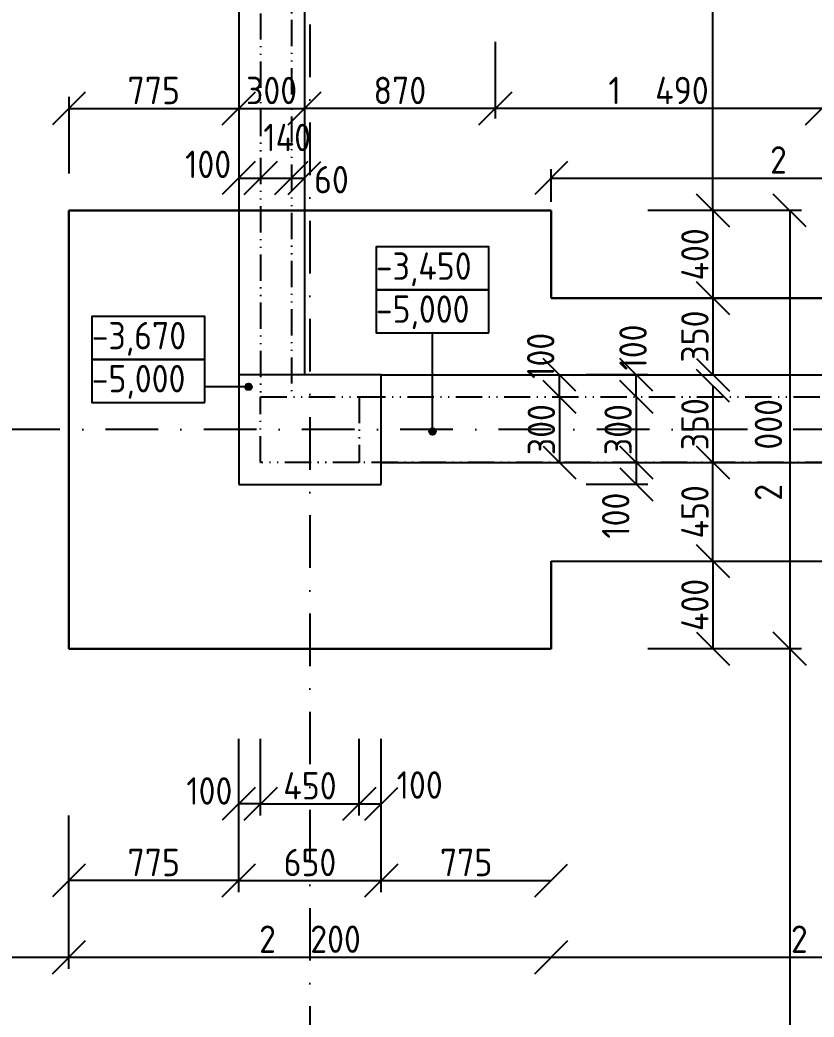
# Model space of a CAD drawing. Extents: x 4511820 to 5180432, y -1526536 to -944957.
# Drawn here: x 5034733 to 5038355, y -1475659 to -1471108 of the extents above; entities that cross this region are included whole.
import ezdxf

# ---------------------------------------------------------------- set-up
doc = ezdxf.new("R2010")
doc.units = 0
doc.header["$MEASUREMENT"] = 0
doc.linetypes.add('ACAD_ISO12W100', pattern=[22, 12, -3, 0.5, -3, 0.5, -3])
doc.linetypes.add('BODKOCIARKOVANA_3', pattern=[5.6, 3, -1.3, 0, -1.3])
doc.layers.get('0').update_dxf_attribs({"linetype": 'CONTINUOUS'})
doc.layers.get('Defpoints').update_dxf_attribs({"color": 61, "linetype": 'CONTINUOUS'})
for name, color, linetype in [('KÓTY', 4, 'CONTINUOUS'), ('MÚRY', 1, 'CONTINUOUS'), ('osi', 253, 'CONTINUOUS'), ('TENKÁ', 7, 'CONTINUOUS')]:
    doc.layers.add(name, color=color, linetype=linetype)
doc.styles.add('STYLE1', font='isocp.shx')
doc.dimstyles.new('STANDARD-50', dxfattribs={"dimtxt": 125, "dimasz": 150, "dimexe": 10, "dimexo": 200, "dimgap": 20, "dimtad": 1, "dimdsep": 46, "dimlunit": 6, "dimtxsty": 'STYLE1', "dimblk1": 'OBLIQUE', "dimblk2": 'OBLIQUE', "dimsah": 1, "dimcen": 2.5, "dimse1": 1, "dimse2": 1, "dimadec": 0, "dimazin": 0, "dimtfac": 1, "dimtmove": 1, "dimatfit": 3, "dimldrblk": 'OBLIQUE', "dimfxl": 1, "dimtolj": 1, "dimtzin": 0, "dimarcsym": 0})

# ---------------------------------------------------------------- blocks, each defined once
blk = doc.blocks.new('_OBLIQUE')
at = {"color": 0, "linetype": 'ByBlock'}
blk.add_line((-0.5, -0.5), (0.5, 0.5), dxfattribs=at)
blk = doc.blocks.new('*D43286')
at = {"layer": 'Defpoints', "color": 0}
for p in [(5038391, -1471208), (5041221, -1471208), (5038391, -1471512.5)]:
    blk.add_point(p, dxfattribs=at)
at = {"layer": 'KÓTY', "color": 0, "lineweight": -2}
blk.add_line((5041221, -1471512.5), (5038391, -1471512.5), dxfattribs=at)
at = {"layer": 'KÓTY', "color": 0, "linetype": 'ByBlock', "lineweight": -2, "xscale": 150, "yscale": 150, "zscale": 150, "rotation": 180}
blk.add_blockref('_OBLIQUE', (5038391, -1471512.5), dxfattribs=at)
at = {"layer": 'KÓTY', "color": 0, "linetype": 'ByBlock', "lineweight": -2, "xscale": 150, "yscale": 150, "zscale": 150}
blk.add_blockref('_OBLIQUE', (5041221, -1471512.5), dxfattribs=at)
at = {"layer": 'KÓTY', "color": 0, "insert": (5039705.5, -1471417), "char_height": 125, "attachment_point": 5, "style": 'STYLE1'}
blk.add_mtext('\\A1;2ﾠ830', dxfattribs=at)
blk = doc.blocks.new('*D43287')
at = {"layer": 'Defpoints', "color": 0}
for p in [(5036901, -1469708), (5038391, -1471208), (5036901, -1471512.5)]:
    blk.add_point(p, dxfattribs=at)
at = {"layer": 'KÓTY', "color": 0, "lineweight": -2}
blk.add_line((5038391, -1471512.5), (5036901, -1471512.5), dxfattribs=at)
at = {"layer": 'KÓTY', "color": 0, "linetype": 'ByBlock', "lineweight": -2, "xscale": 150, "yscale": 150, "zscale": 150, "rotation": 180}
blk.add_blockref('_OBLIQUE', (5036901, -1471512.5), dxfattribs=at)
at = {"layer": 'KÓTY', "color": 0, "linetype": 'ByBlock', "lineweight": -2, "xscale": 150, "yscale": 150, "zscale": 150}
blk.add_blockref('_OBLIQUE', (5038391, -1471512.5), dxfattribs=at)
at = {"layer": 'KÓTY', "color": 0, "insert": (5037646, -1471430), "char_height": 125, "attachment_point": 5, "style": 'STYLE1'}
blk.add_mtext('\\A1;1ﾠ490', dxfattribs=at)
blk = doc.blocks.new('*D43290')
at = {"layer": 'Defpoints', "color": 0}
for p in [(5039631, -1471829.5), (5037156, -1472548), (5039631, -1472548)]:
    blk.add_point(p, dxfattribs=at)
at = {"layer": 'KÓTY', "color": 0, "lineweight": -2}
blk.add_line((5037156, -1471829.5), (5039631, -1471829.5), dxfattribs=at)
at = {"layer": 'KÓTY', "color": 0, "linetype": 'ByBlock', "lineweight": -2, "xscale": 150, "yscale": 150, "zscale": 150, "rotation": 180}
blk.add_blockref('_OBLIQUE', (5037156, -1471829.5), dxfattribs=at)
at = {"layer": 'KÓTY', "color": 0, "linetype": 'ByBlock', "lineweight": -2, "xscale": 150, "yscale": 150, "zscale": 150}
blk.add_blockref('_OBLIQUE', (5039631, -1471829.5), dxfattribs=at)
at = {"layer": 'KÓTY', "color": 0, "insert": (5038393.5, -1471747), "char_height": 125, "attachment_point": 5, "style": 'STYLE1'}
blk.add_mtext('\\A1;2ﾠ475', dxfattribs=at)
blk = doc.blocks.new('*D43367')
at = {"layer": 'Defpoints', "color": 0}
for p in [(5037156, -1473578), (5037156, -1473978), (5037894, -1473978)]:
    blk.add_point(p, dxfattribs=at)
at = {"layer": 'KÓTY', "color": 0, "lineweight": -2}
blk.add_line((5037894, -1473578), (5037894, -1473978), dxfattribs=at)
at = {"layer": 'KÓTY', "color": 0, "linetype": 'ByBlock', "lineweight": -2, "xscale": 150, "yscale": 150, "zscale": 150}
for p, rotation in [((5037894, -1473578), 90), ((5037894, -1473978), 270)]:
    blk.add_blockref('_OBLIQUE', p, dxfattribs=dict(at, rotation=rotation))
at = {"layer": 'KÓTY', "color": 0, "insert": (5037811.5, -1473778), "char_height": 125, "attachment_point": 5, "rotation": 90, "style": 'STYLE1'}
blk.add_mtext('\\A1;400', dxfattribs=at)
blk = doc.blocks.new('*D43368')
at = {"layer": 'Defpoints', "color": 0}
for p in [(5037156, -1473978), (5037256, -1478298), (5038244, -1478298)]:
    blk.add_point(p, dxfattribs=at)
at = {"layer": 'KÓTY', "color": 0, "lineweight": -2}
blk.add_line((5038244, -1473978), (5038244, -1478298), dxfattribs=at)
at = {"layer": 'KÓTY', "color": 0, "linetype": 'ByBlock', "lineweight": -2, "xscale": 150, "yscale": 150, "zscale": 150}
for p, rotation in [((5038244, -1473978), 90), ((5038244, -1478298), 270)]:
    blk.add_blockref('_OBLIQUE', p, dxfattribs=dict(at, rotation=rotation))
at = {"layer": 'KÓTY', "color": 0, "insert": (5038161.5, -1476138), "char_height": 125, "attachment_point": 5, "rotation": 90, "style": 'STYLE1'}
blk.add_mtext('\\A1;4ﾠ320', dxfattribs=at)
blk = doc.blocks.new('*D43376')
at = {"layer": 'Defpoints', "color": 0}
for p in [(5036031, -1471512.5), (5036031, -1471512.5), (5036901, -1471512.5)]:
    blk.add_point(p, dxfattribs=at)
at = {"layer": 'KÓTY', "color": 0, "lineweight": -2}
blk.add_line((5036901, -1471512.5), (5036031, -1471512.5), dxfattribs=at)
at = {"layer": 'KÓTY', "color": 0, "linetype": 'ByBlock', "lineweight": -2, "xscale": 150, "yscale": 150, "zscale": 150, "rotation": 180}
blk.add_blockref('_OBLIQUE', (5036031, -1471512.5), dxfattribs=at)
at = {"layer": 'KÓTY', "color": 0, "linetype": 'ByBlock', "lineweight": -2, "xscale": 150, "yscale": 150, "zscale": 150}
blk.add_blockref('_OBLIQUE', (5036901, -1471512.5), dxfattribs=at)
at = {"layer": 'KÓTY', "color": 0, "insert": (5036466, -1471430), "char_height": 125, "attachment_point": 5, "style": 'STYLE1'}
blk.add_mtext('\\A1;870', dxfattribs=at)
blk = doc.blocks.new('*D43377')
at = {"layer": 'Defpoints', "color": 0}
for p in [(5035731, -1471512.5), (5034956, -1471978), (5035731, -1471978)]:
    blk.add_point(p, dxfattribs=at)
at = {"layer": 'KÓTY', "color": 0, "lineweight": -2}
blk.add_line((5034956, -1471512.5), (5035731, -1471512.5), dxfattribs=at)
at = {"layer": 'KÓTY', "color": 0, "linetype": 'ByBlock', "lineweight": -2, "xscale": 150, "yscale": 150, "zscale": 150, "rotation": 180}
blk.add_blockref('_OBLIQUE', (5034956, -1471512.5), dxfattribs=at)
at = {"layer": 'KÓTY', "color": 0, "linetype": 'ByBlock', "lineweight": -2, "xscale": 150, "yscale": 150, "zscale": 150}
blk.add_blockref('_OBLIQUE', (5035731, -1471512.5), dxfattribs=at)
at = {"layer": 'KÓTY', "color": 0, "insert": (5035343.5, -1471430), "char_height": 125, "attachment_point": 5, "style": 'STYLE1'}
blk.add_mtext('\\A1;775', dxfattribs=at)
blk = doc.blocks.new('*D43378')
at = {"layer": 'Defpoints', "color": 0}
for p in [(5036031, -1471512.5), (5035731, -1471978), (5036031, -1471978)]:
    blk.add_point(p, dxfattribs=at)
at = {"layer": 'KÓTY', "color": 0, "lineweight": -2}
blk.add_line((5035731, -1471512.5), (5036031, -1471512.5), dxfattribs=at)
at = {"layer": 'KÓTY', "color": 0, "linetype": 'ByBlock', "lineweight": -2, "xscale": 150, "yscale": 150, "zscale": 150, "rotation": 180}
blk.add_blockref('_OBLIQUE', (5035731, -1471512.5), dxfattribs=at)
at = {"layer": 'KÓTY', "color": 0, "linetype": 'ByBlock', "lineweight": -2, "xscale": 150, "yscale": 150, "zscale": 150}
blk.add_blockref('_OBLIQUE', (5036031, -1471512.5), dxfattribs=at)
at = {"layer": 'KÓTY', "color": 0, "insert": (5035881, -1471430), "char_height": 125, "attachment_point": 5, "style": 'STYLE1'}
blk.add_mtext('\\A1;300', dxfattribs=at)
blk = doc.blocks.new('*D43379')
at = {"layer": 'Defpoints', "color": 0}
for p in [(5035831, -1471829.5), (5035731, -1471978), (5035831, -1471978)]:
    blk.add_point(p, dxfattribs=at)
at = {"layer": 'KÓTY', "color": 0, "lineweight": -2}
blk.add_line((5035731, -1471829.5), (5035831, -1471829.5), dxfattribs=at)
at = {"layer": 'KÓTY', "color": 0, "linetype": 'ByBlock', "lineweight": -2, "xscale": 150, "yscale": 150, "zscale": 150, "rotation": 180}
blk.add_blockref('_OBLIQUE', (5035731, -1471829.5), dxfattribs=at)
at = {"layer": 'KÓTY', "color": 0, "linetype": 'ByBlock', "lineweight": -2, "xscale": 150, "yscale": 150, "zscale": 150}
blk.add_blockref('_OBLIQUE', (5035831, -1471829.5), dxfattribs=at)
at = {"layer": 'KÓTY', "color": 0, "insert": (5035591.5, -1471767), "char_height": 125, "attachment_point": 5, "style": 'STYLE1'}
blk.add_mtext('\\A1;100', dxfattribs=at)
blk = doc.blocks.new('*D43380')
at = {"layer": 'Defpoints', "color": 0}
for p in [(5035971, -1471829.5), (5035831, -1471978), (5035971, -1471978)]:
    blk.add_point(p, dxfattribs=at)
at = {"layer": 'KÓTY', "color": 0, "lineweight": -2}
blk.add_line((5035831, -1471829.5), (5035971, -1471829.5), dxfattribs=at)
at = {"layer": 'KÓTY', "color": 0, "linetype": 'ByBlock', "lineweight": -2, "xscale": 150, "yscale": 150, "zscale": 150, "rotation": 180}
blk.add_blockref('_OBLIQUE', (5035831, -1471829.5), dxfattribs=at)
at = {"layer": 'KÓTY', "color": 0, "linetype": 'ByBlock', "lineweight": -2, "xscale": 150, "yscale": 150, "zscale": 150}
blk.add_blockref('_OBLIQUE', (5035971, -1471829.5), dxfattribs=at)
at = {"layer": 'KÓTY', "color": 0, "insert": (5035951.8, -1471644.5), "char_height": 125, "attachment_point": 5, "style": 'STYLE1'}
blk.add_mtext('\\A1;140', dxfattribs=at)
blk = doc.blocks.new('*D43381')
at = {"layer": 'Defpoints', "color": 0}
for p in [(5036031, -1471829.5), (5035971, -1471978), (5036031, -1471978)]:
    blk.add_point(p, dxfattribs=at)
at = {"layer": 'KÓTY', "color": 0, "lineweight": -2}
blk.add_line((5035971, -1471829.5), (5036031, -1471829.5), dxfattribs=at)
at = {"layer": 'KÓTY', "color": 0, "linetype": 'ByBlock', "lineweight": -2, "xscale": 150, "yscale": 150, "zscale": 150, "rotation": 180}
blk.add_blockref('_OBLIQUE', (5035971, -1471829.5), dxfattribs=at)
at = {"layer": 'KÓTY', "color": 0, "linetype": 'ByBlock', "lineweight": -2, "xscale": 150, "yscale": 150, "zscale": 150}
blk.add_blockref('_OBLIQUE', (5036031, -1471829.5), dxfattribs=at)
at = {"layer": 'KÓTY', "color": 0, "insert": (5036154, -1471837), "char_height": 125, "attachment_point": 5, "style": 'STYLE1'}
blk.add_mtext('\\A1;60', dxfattribs=at)
blk = doc.blocks.new('*D43382')
at = {"layer": 'Defpoints', "color": 0}
for p in [(5037156, -1471978), (5037156, -1473978), (5038244, -1473978)]:
    blk.add_point(p, dxfattribs=at)
at = {"layer": 'KÓTY', "color": 0, "lineweight": -2}
blk.add_line((5038244, -1471978), (5038244, -1473978), dxfattribs=at)
at = {"layer": 'KÓTY', "color": 0, "linetype": 'ByBlock', "lineweight": -2, "xscale": 150, "yscale": 150, "zscale": 150}
for p, rotation in [((5038244, -1471978), 90), ((5038244, -1473978), 270)]:
    blk.add_blockref('_OBLIQUE', p, dxfattribs=dict(at, rotation=rotation))
at = {"layer": 'KÓTY', "color": 0, "insert": (5038147, -1473070.5), "char_height": 125, "attachment_point": 5, "rotation": 90, "style": 'STYLE1'}
blk.add_mtext('\\A1;2ﾠ000', dxfattribs=at)
blk = doc.blocks.new('*D43384')
at = {"layer": 'Defpoints', "color": 0}
for p in [(5036901, -1469708), (5037894, -1469708), (5037156, -1471978)]:
    blk.add_point(p, dxfattribs=at)
at = {"layer": 'KÓTY', "color": 0, "lineweight": -2}
blk.add_line((5037894, -1471978), (5037894, -1469708), dxfattribs=at)
at = {"layer": 'KÓTY', "color": 0, "linetype": 'ByBlock', "lineweight": -2, "xscale": 150, "yscale": 150, "zscale": 150}
for p, rotation in [((5037894, -1469708), 90), ((5037894, -1471978), 270)]:
    blk.add_blockref('_OBLIQUE', p, dxfattribs=dict(at, rotation=rotation))
at = {"layer": 'KÓTY', "color": 0, "insert": (5037811.5, -1470843), "char_height": 125, "attachment_point": 5, "rotation": 90, "style": 'STYLE1'}
blk.add_mtext('\\A1;2ﾠ270', dxfattribs=at)
blk = doc.blocks.new('*D43388')
at = {"layer": 'Defpoints', "color": 0}
for p in [(5037156, -1473128), (5037894, -1473128), (5037156, -1473578)]:
    blk.add_point(p, dxfattribs=at)
at = {"layer": 'KÓTY', "color": 0, "lineweight": -2}
blk.add_line((5037894, -1473578), (5037894, -1473128), dxfattribs=at)
at = {"layer": 'KÓTY', "color": 0, "linetype": 'ByBlock', "lineweight": -2, "xscale": 150, "yscale": 150, "zscale": 150}
for p, rotation in [((5037894, -1473128), 90), ((5037894, -1473578), 270)]:
    blk.add_blockref('_OBLIQUE', p, dxfattribs=dict(at, rotation=rotation))
at = {"layer": 'KÓTY', "color": 0, "insert": (5037811.5, -1473353), "char_height": 125, "attachment_point": 5, "rotation": 90, "style": 'STYLE1'}
blk.add_mtext('\\A1;450', dxfattribs=at)
blk = doc.blocks.new('*D43391')
at = {"layer": 'Defpoints', "color": 0}
for p in [(5036020, -1472828), (5036020, -1473128), (5037544, -1473128)]:
    blk.add_point(p, dxfattribs=at)
at = {"layer": 'KÓTY', "color": 0, "lineweight": -2}
blk.add_line((5037544, -1472828), (5037544, -1473128), dxfattribs=at)
at = {"layer": 'KÓTY', "color": 0, "linetype": 'ByBlock', "lineweight": -2, "xscale": 150, "yscale": 150, "zscale": 150}
for p, rotation in [((5037544, -1472828), 90), ((5037544, -1473128), 270)]:
    blk.add_blockref('_OBLIQUE', p, dxfattribs=dict(at, rotation=rotation))
at = {"layer": 'KÓTY', "color": 0, "insert": (5037461.5, -1472978), "char_height": 125, "attachment_point": 5, "rotation": 90, "style": 'STYLE1'}
blk.add_mtext('\\A1;300', dxfattribs=at)
blk = doc.blocks.new('*D43392')
at = {"layer": 'Defpoints', "color": 0}
for p in [(5036020, -1472728), (5037544, -1472728), (5036020, -1472828)]:
    blk.add_point(p, dxfattribs=at)
at = {"layer": 'KÓTY', "color": 0, "lineweight": -2}
blk.add_line((5037544, -1472828), (5037544, -1472728), dxfattribs=at)
at = {"layer": 'KÓTY', "color": 0, "linetype": 'ByBlock', "lineweight": -2, "xscale": 150, "yscale": 150, "zscale": 150}
for p, rotation in [((5037544, -1472728), 90), ((5037544, -1472828), 270)]:
    blk.add_blockref('_OBLIQUE', p, dxfattribs=dict(at, rotation=rotation))
at = {"layer": 'KÓTY', "color": 0, "insert": (5037529.5, -1472603), "char_height": 125, "attachment_point": 5, "rotation": 90, "style": 'STYLE1'}
blk.add_mtext('\\A1;100', dxfattribs=at)
blk = doc.blocks.new('*D43393')
at = {"layer": 'Defpoints', "color": 0}
for p in [(5036020, -1473128), (5036020, -1473228), (5037544, -1473228)]:
    blk.add_point(p, dxfattribs=at)
at = {"layer": 'KÓTY', "color": 0, "lineweight": -2}
blk.add_line((5037544, -1473128), (5037544, -1473228), dxfattribs=at)
at = {"layer": 'KÓTY', "color": 0, "linetype": 'ByBlock', "lineweight": -2, "xscale": 150, "yscale": 150, "zscale": 150}
for p, rotation in [((5037544, -1473128), 90), ((5037544, -1473228), 270)]:
    blk.add_blockref('_OBLIQUE', p, dxfattribs=dict(at, rotation=rotation))
at = {"layer": 'KÓTY', "color": 0, "insert": (5037450.5, -1473370.5), "char_height": 125, "attachment_point": 5, "rotation": 90, "style": 'STYLE1'}
blk.add_mtext('\\A1;100', dxfattribs=at)
blk = doc.blocks.new('*D43395')
at = {"layer": 'Defpoints', "color": 0}
for p in [(5037156, -1472378), (5037156, -1472728), (5037894, -1472728)]:
    blk.add_point(p, dxfattribs=at)
at = {"layer": 'KÓTY', "color": 0, "lineweight": -2}
blk.add_line((5037894, -1472378), (5037894, -1472728), dxfattribs=at)
at = {"layer": 'KÓTY', "color": 0, "linetype": 'ByBlock', "lineweight": -2, "xscale": 150, "yscale": 150, "zscale": 150}
for p, rotation in [((5037894, -1472378), 90), ((5037894, -1472728), 270)]:
    blk.add_blockref('_OBLIQUE', p, dxfattribs=dict(at, rotation=rotation))
at = {"layer": 'KÓTY', "color": 0, "insert": (5037811.5, -1472553), "char_height": 125, "attachment_point": 5, "rotation": 90, "style": 'STYLE1'}
blk.add_mtext('\\A1;350', dxfattribs=at)
blk = doc.blocks.new('*D43396')
at = {"layer": 'Defpoints', "color": 0}
for p in [(5037156, -1471978), (5037156, -1472378), (5037894, -1472378)]:
    blk.add_point(p, dxfattribs=at)
at = {"layer": 'KÓTY', "color": 0, "lineweight": -2}
blk.add_line((5037894, -1471978), (5037894, -1472378), dxfattribs=at)
at = {"layer": 'KÓTY', "color": 0, "linetype": 'ByBlock', "lineweight": -2, "xscale": 150, "yscale": 150, "zscale": 150}
for p, rotation in [((5037894, -1471978), 90), ((5037894, -1472378), 270)]:
    blk.add_blockref('_OBLIQUE', p, dxfattribs=dict(at, rotation=rotation))
at = {"layer": 'KÓTY', "color": 0, "insert": (5037811.5, -1472178), "char_height": 125, "attachment_point": 5, "rotation": 90, "style": 'STYLE1'}
blk.add_mtext('\\A1;400', dxfattribs=at)
blk = doc.blocks.new('*D43397')
at = {"layer": 'Defpoints', "color": 0}
for p in [(5035670, -1472828), (5035670, -1473128), (5037194, -1473128)]:
    blk.add_point(p, dxfattribs=at)
at = {"layer": 'KÓTY', "color": 0, "lineweight": -2}
blk.add_line((5037194, -1472828), (5037194, -1473128), dxfattribs=at)
at = {"layer": 'KÓTY', "color": 0, "linetype": 'ByBlock', "lineweight": -2, "xscale": 150, "yscale": 150, "zscale": 150}
for p, rotation in [((5037194, -1472828), 90), ((5037194, -1473128), 270)]:
    blk.add_blockref('_OBLIQUE', p, dxfattribs=dict(at, rotation=rotation))
at = {"layer": 'KÓTY', "color": 0, "insert": (5037111.5, -1472978), "char_height": 125, "attachment_point": 5, "rotation": 90, "style": 'STYLE1'}
blk.add_mtext('\\A1;300', dxfattribs=at)
blk = doc.blocks.new('*D43398')
at = {"layer": 'Defpoints', "color": 0}
for p in [(5037894, -1472778), (5037894, -1473128), (5037894, -1473128)]:
    blk.add_point(p, dxfattribs=at)
at = {"layer": 'KÓTY', "color": 0, "lineweight": -2}
blk.add_line((5037894, -1472778), (5037894, -1473128), dxfattribs=at)
at = {"layer": 'KÓTY', "color": 0, "linetype": 'ByBlock', "lineweight": -2, "xscale": 150, "yscale": 150, "zscale": 150}
for p, rotation in [((5037894, -1472778), 90), ((5037894, -1473128), 270)]:
    blk.add_blockref('_OBLIQUE', p, dxfattribs=dict(at, rotation=rotation))
at = {"layer": 'KÓTY', "color": 0, "insert": (5037811.5, -1472953), "char_height": 125, "attachment_point": 5, "rotation": 90, "style": 'STYLE1'}
blk.add_mtext('\\A1;350', dxfattribs=at)
blk = doc.blocks.new('*D43399')
at = {"layer": 'Defpoints', "color": 0}
for p in [(5037194, -1472728), (5037194, -1472728), (5037194, -1472828)]:
    blk.add_point(p, dxfattribs=at)
at = {"layer": 'KÓTY', "color": 0, "lineweight": -2}
blk.add_line((5037194, -1472828), (5037194, -1472728), dxfattribs=at)
at = {"layer": 'KÓTY', "color": 0, "linetype": 'ByBlock', "lineweight": -2, "xscale": 150, "yscale": 150, "zscale": 150}
for p, rotation in [((5037194, -1472728), 90), ((5037194, -1472828), 270)]:
    blk.add_blockref('_OBLIQUE', p, dxfattribs=dict(at, rotation=rotation))
at = {"layer": 'KÓTY', "color": 0, "insert": (5037108.5, -1472641), "char_height": 125, "attachment_point": 5, "rotation": 90, "style": 'STYLE1'}
blk.add_mtext('\\A1;100', dxfattribs=at)
blk = doc.blocks.new('*D43401')
at = {"layer": 'Defpoints', "color": 0}
for p in [(5034956, -1474021.5), (5037156, -1474021.5), (5037156, -1475386)]:
    blk.add_point(p, dxfattribs=at)
at = {"layer": 'KÓTY', "color": 0, "lineweight": -2}
blk.add_line((5034956, -1475386), (5037156, -1475386), dxfattribs=at)
at = {"layer": 'KÓTY', "color": 0, "linetype": 'ByBlock', "lineweight": -2, "xscale": 150, "yscale": 150, "zscale": 150, "rotation": 180}
blk.add_blockref('_OBLIQUE', (5034956, -1475386), dxfattribs=at)
at = {"layer": 'KÓTY', "color": 0, "linetype": 'ByBlock', "lineweight": -2, "xscale": 150, "yscale": 150, "zscale": 150}
blk.add_blockref('_OBLIQUE', (5037156, -1475386), dxfattribs=at)
at = {"layer": 'KÓTY', "color": 0, "insert": (5036056, -1475303.5), "char_height": 125, "attachment_point": 5, "style": 'STYLE1'}
blk.add_mtext('\\A1;2ﾠ200', dxfattribs=at)
blk = doc.blocks.new('*D43402')
at = {"layer": 'Defpoints', "color": 0}
for p in [(5034956, -1473171.5), (5035731, -1473171.5), (5034956, -1475036)]:
    blk.add_point(p, dxfattribs=at)
at = {"layer": 'KÓTY', "color": 0, "lineweight": -2}
blk.add_line((5035731, -1475036), (5034956, -1475036), dxfattribs=at)
at = {"layer": 'KÓTY', "color": 0, "linetype": 'ByBlock', "lineweight": -2, "xscale": 150, "yscale": 150, "zscale": 150, "rotation": 180}
blk.add_blockref('_OBLIQUE', (5034956, -1475036), dxfattribs=at)
at = {"layer": 'KÓTY', "color": 0, "linetype": 'ByBlock', "lineweight": -2, "xscale": 150, "yscale": 150, "zscale": 150}
blk.add_blockref('_OBLIQUE', (5035731, -1475036), dxfattribs=at)
at = {"layer": 'KÓTY', "color": 0, "insert": (5035343.5, -1474953.5), "char_height": 125, "attachment_point": 5, "style": 'STYLE1'}
blk.add_mtext('\\A1;775', dxfattribs=at)
blk = doc.blocks.new('*D43403')
at = {"layer": 'Defpoints', "color": 0}
for p in [(5035831, -1473071.5), (5036281, -1473071.5), (5036281, -1474686)]:
    blk.add_point(p, dxfattribs=at)
at = {"layer": 'KÓTY', "color": 0, "lineweight": -2}
blk.add_line((5035831, -1474686), (5036281, -1474686), dxfattribs=at)
at = {"layer": 'KÓTY', "color": 0, "linetype": 'ByBlock', "lineweight": -2, "xscale": 150, "yscale": 150, "zscale": 150, "rotation": 180}
blk.add_blockref('_OBLIQUE', (5035831, -1474686), dxfattribs=at)
at = {"layer": 'KÓTY', "color": 0, "linetype": 'ByBlock', "lineweight": -2, "xscale": 150, "yscale": 150, "zscale": 150}
blk.add_blockref('_OBLIQUE', (5036281, -1474686), dxfattribs=at)
at = {"layer": 'KÓTY', "color": 0, "insert": (5036056, -1474603.5), "char_height": 125, "attachment_point": 5, "style": 'STYLE1'}
blk.add_mtext('\\A1;450', dxfattribs=at)
blk = doc.blocks.new('*D43404')
at = {"layer": 'Defpoints', "color": 0}
for p in [(5035731, -1473171.5), (5036381, -1473171.5), (5036381, -1475036)]:
    blk.add_point(p, dxfattribs=at)
at = {"layer": 'KÓTY', "color": 0, "lineweight": -2}
blk.add_line((5035731, -1475036), (5036381, -1475036), dxfattribs=at)
at = {"layer": 'KÓTY', "color": 0, "linetype": 'ByBlock', "lineweight": -2, "xscale": 150, "yscale": 150, "zscale": 150, "rotation": 180}
blk.add_blockref('_OBLIQUE', (5035731, -1475036), dxfattribs=at)
at = {"layer": 'KÓTY', "color": 0, "linetype": 'ByBlock', "lineweight": -2, "xscale": 150, "yscale": 150, "zscale": 150}
blk.add_blockref('_OBLIQUE', (5036381, -1475036), dxfattribs=at)
at = {"layer": 'KÓTY', "color": 0, "insert": (5036056, -1474953.5), "char_height": 125, "attachment_point": 5, "style": 'STYLE1'}
blk.add_mtext('\\A1;650', dxfattribs=at)
blk = doc.blocks.new('*D43405')
at = {"layer": 'Defpoints', "color": 0}
for p in [(5036281, -1473071.5), (5036381, -1473071.5), (5036381, -1474686)]:
    blk.add_point(p, dxfattribs=at)
at = {"layer": 'KÓTY', "color": 0, "lineweight": -2}
blk.add_line((5036281, -1474686), (5036381, -1474686), dxfattribs=at)
at = {"layer": 'KÓTY', "color": 0, "linetype": 'ByBlock', "lineweight": -2, "xscale": 150, "yscale": 150, "zscale": 150, "rotation": 180}
blk.add_blockref('_OBLIQUE', (5036281, -1474686), dxfattribs=at)
at = {"layer": 'KÓTY', "color": 0, "linetype": 'ByBlock', "lineweight": -2, "xscale": 150, "yscale": 150, "zscale": 150}
blk.add_blockref('_OBLIQUE', (5036381, -1474686), dxfattribs=at)
at = {"layer": 'KÓTY', "color": 0, "insert": (5036556.5, -1474600), "char_height": 125, "attachment_point": 5, "style": 'STYLE1'}
blk.add_mtext('\\A1;100', dxfattribs=at)
blk = doc.blocks.new('*D43406')
at = {"layer": 'Defpoints', "color": 0}
for p in [(5035731, -1473071.5), (5035831, -1473071.5), (5035731, -1474686)]:
    blk.add_point(p, dxfattribs=at)
at = {"layer": 'KÓTY', "color": 0, "lineweight": -2}
blk.add_line((5035831, -1474686), (5035731, -1474686), dxfattribs=at)
at = {"layer": 'KÓTY', "color": 0, "linetype": 'ByBlock', "lineweight": -2, "xscale": 150, "yscale": 150, "zscale": 150, "rotation": 180}
blk.add_blockref('_OBLIQUE', (5035731, -1474686), dxfattribs=at)
at = {"layer": 'KÓTY', "color": 0, "linetype": 'ByBlock', "lineweight": -2, "xscale": 150, "yscale": 150, "zscale": 150}
blk.add_blockref('_OBLIQUE', (5035831, -1474686), dxfattribs=at)
at = {"layer": 'KÓTY', "color": 0, "insert": (5035597, -1474627), "char_height": 125, "attachment_point": 5, "style": 'STYLE1'}
blk.add_mtext('\\A1;100', dxfattribs=at)
blk = doc.blocks.new('*D43411')
at = {"layer": 'Defpoints', "color": 0}
for p in [(5034956, -1473907.7), (5033306, -1474021.5), (5034956, -1475386)]:
    blk.add_point(p, dxfattribs=at)
at = {"layer": 'KÓTY', "color": 0, "lineweight": -2}
blk.add_line((5033306, -1475386), (5034956, -1475386), dxfattribs=at)
at = {"layer": 'KÓTY', "color": 0, "linetype": 'ByBlock', "lineweight": -2, "xscale": 150, "yscale": 150, "zscale": 150, "rotation": 180}
blk.add_blockref('_OBLIQUE', (5033306, -1475386), dxfattribs=at)
at = {"layer": 'KÓTY', "color": 0, "linetype": 'ByBlock', "lineweight": -2, "xscale": 150, "yscale": 150, "zscale": 150}
blk.add_blockref('_OBLIQUE', (5034956, -1475386), dxfattribs=at)
at = {"layer": 'KÓTY', "color": 0, "insert": (5034131, -1475303.5), "char_height": 125, "attachment_point": 5, "style": 'STYLE1'}
blk.add_mtext('\\A1;1ﾠ650', dxfattribs=at)
blk = doc.blocks.new('*D43414')
at = {"layer": 'Defpoints', "color": 0}
for p in [(5036381, -1473171.5), (5037156, -1473171.5), (5037156, -1475036)]:
    blk.add_point(p, dxfattribs=at)
at = {"layer": 'KÓTY', "color": 0, "lineweight": -2}
blk.add_line((5036381, -1475036), (5037156, -1475036), dxfattribs=at)
at = {"layer": 'KÓTY', "color": 0, "linetype": 'ByBlock', "lineweight": -2, "xscale": 150, "yscale": 150, "zscale": 150, "rotation": 180}
blk.add_blockref('_OBLIQUE', (5036381, -1475036), dxfattribs=at)
at = {"layer": 'KÓTY', "color": 0, "linetype": 'ByBlock', "lineweight": -2, "xscale": 150, "yscale": 150, "zscale": 150}
blk.add_blockref('_OBLIQUE', (5037156, -1475036), dxfattribs=at)
at = {"layer": 'KÓTY', "color": 0, "insert": (5036768.5, -1474953.5), "char_height": 125, "attachment_point": 5, "style": 'STYLE1'}
blk.add_mtext('\\A1;775', dxfattribs=at)
blk = doc.blocks.new('*D43418')
at = {"layer": 'Defpoints', "color": 0}
for p in [(5039821, -1473928), (5037156, -1473978), (5039821, -1475386)]:
    blk.add_point(p, dxfattribs=at)
at = {"layer": 'KÓTY', "color": 0, "lineweight": -2}
blk.add_line((5037156, -1475386), (5039821, -1475386), dxfattribs=at)
at = {"layer": 'KÓTY', "color": 0, "linetype": 'ByBlock', "lineweight": -2, "xscale": 150, "yscale": 150, "zscale": 150, "rotation": 180}
blk.add_blockref('_OBLIQUE', (5037156, -1475386), dxfattribs=at)
at = {"layer": 'KÓTY', "color": 0, "linetype": 'ByBlock', "lineweight": -2, "xscale": 150, "yscale": 150, "zscale": 150}
blk.add_blockref('_OBLIQUE', (5039821, -1475386), dxfattribs=at)
at = {"layer": 'KÓTY', "color": 0, "insert": (5038488.5, -1475303.5), "char_height": 125, "attachment_point": 5, "style": 'STYLE1'}
blk.add_mtext('\\A1;2ﾠ665', dxfattribs=at)

msp = doc.modelspace()

# ---------------------------------------------------------------- hatches: boundary and pattern name
at = {"layer": 'KÓTY', "ltscale": 0.25}
for points in [[(5035760.5, -1472782, 1), (5035790.5, -1472782, 1)], [(5036599.75, -1472986.684, 1), (5036629.75, -1472986.684, 1)]]:
    msp.add_hatch(color=256, dxfattribs=at).paths.add_polyline_path(points)

# ---------------------------------------------------------------- linework, layer by layer
at = {"layer": 'KÓTY'}
for p, q in [((5036901, -1471207.597), (5036901, -1471557.597)), ((5034956, -1471459.097), (5034956, -1471809.097)), ((5037156, -1471937.5), (5037156, -1471789)), ((5037947.403, -1471978), (5037597.403, -1471978)), ((5038297.403, -1471978), (5037947.403, -1471978)), ((5036614.75, -1473001.684), (5036614.75, -1472536.434)), ((5037597.403, -1472728), (5037315, -1472728)), ((5035775.5, -1472782), (5035576.316, -1472782)), ((5037597.403, -1473228), (5037315, -1473228)), ((5037947.403, -1473978), (5037597.403, -1473978)), ((5038297.403, -1473978), (5037947.403, -1473978)), ((5035731, -1474739.403), (5035731, -1474389.403)), ((5035831, -1474739.403), (5035831, -1474389.403)), ((5036281, -1474739.403), (5036281, -1474389.403)), ((5036381, -1474739.403), (5036381, -1474389.403)), ((5036381, -1474739.403), (5036381, -1474389.403)), ((5034956, -1475089.403), (5034956, -1474739.403)), ((5035731, -1475089.403), (5035731, -1474739.403)), ((5036381, -1475089.403), (5036381, -1474739.403)), ((5034956, -1475439.403), (5034956, -1475089.403))]:
    msp.add_line(p, q, dxfattribs=at)
at = {"layer": 'KÓTY', "ltscale": 0.25}
for centre in [(5035775.5, -1472782), (5036614.75, -1472986.684)]:
    msp.add_circle(centre, 15, dxfattribs=at)
at = {"layer": 'MÚRY', "linetype": 'Continuous', "lineweight": 30}
for p, q in [((5034956, -1473978), (5034956, -1471978)), ((5034956, -1471978), (5037156, -1471978)), ((5037156, -1472378), (5037156, -1471978)), ((5037156, -1472378), (5041621, -1472378)), ((5037156, -1473978), (5037156, -1473578)), ((5034956, -1473978), (5037156, -1473978))]:
    msp.add_line(p, q, dxfattribs=at)
at = {"layer": 'MÚRY'}
msp.add_line((5037156, -1473578), (5039821, -1473578), dxfattribs=at)
at = {"layer": 'osi', "linetype": 'BODKOCIARKOVANA_3', "ltscale": 80}
for p, q in [((5036056, -1463510.809), (5036056, -1502135.094)), ((5043429.122, -1472978), (4978440.258, -1472978))]:
    msp.add_line(p, q, dxfattribs=at)
at = {"layer": 'TENKÁ', "color": 40, "linetype": 'ACAD_ISO12W100', "ltscale": 10}
for p, q in [((5035831, -1466458), (5035831, -1472828)), ((5035971, -1466708), (5035971, -1472828)), ((5036281, -1472828), (5038656, -1472828)), ((5038656, -1473128), (5036281, -1473128))]:
    msp.add_line(p, q, dxfattribs=at)
at = {"layer": 'TENKÁ'}
for p, q in [((5035731, -1466808), (5035731, -1472728)), ((5036031, -1466808), (5036031, -1472728)), ((5036381, -1472728), (5035731, -1472728)), ((5035731, -1472728), (5035731, -1473228)), ((5036381, -1472728), (5039631, -1472728)), ((5036381, -1473228), (5036381, -1472728)), ((5036381, -1473128), (5040921, -1473128)), ((5035731, -1473228), (5036381, -1473228))]:
    msp.add_line(p, q, dxfattribs=at)
at = {"layer": 'TENKÁ', "ltscale": 0.25}
for points in [[(5036872.066, -1472340.184), (5036872.066, -1472143.934), (5036357.434, -1472143.934), (5036357.434, -1472340.184)], [(5036872.066, -1472536.434), (5036872.066, -1472340.184), (5036357.434, -1472340.184), (5036357.434, -1472536.434)], [(5035576.316, -1472657.5), (5035576.316, -1472461.25), (5035061.684, -1472461.25), (5035061.684, -1472657.5)], [(5035576.316, -1472853.75), (5035576.316, -1472657.5), (5035061.684, -1472657.5), (5035061.684, -1472853.75)]]:
    msp.add_lwpolyline(points, close=True, dxfattribs=at)
at = {"layer": 'TENKÁ', "color": 40, "linetype": 'ACAD_ISO12W100', "ltscale": 10}
msp.add_lwpolyline([(5035831, -1472828), (5036281, -1472828), (5036281, -1473128), (5035831, -1473128)], close=True, dxfattribs=at)

# ---------------------------------------------------------------- texts
at = {"layer": 'TENKÁ', "ltscale": 0.25, "style": 'STYLE1'}
for s, p in [('-3,450', (5036356.323, -1472294.135)), ('-5,000', (5036356.323, -1472490.385)), ('-3,670', (5035060.573, -1472611.451)), ('-5,000', (5035060.573, -1472807.701))]:
    msp.add_text(s, height=125, dxfattribs=at).set_placement(p)

# ---------------------------------------------------------------- dimensions: what is measured, and where the dimension line sits
at = {"layer": 'KÓTY'}
for base, p1, p2, picture, middle in [((5037894, -1469708), (5037156, -1471978), (5036901, -1469708), '*D43384', (5037811.457, -1470843)), ((5037894, -1472378), (5037156, -1471978), (5037156, -1472378), '*D43396', (5037811.5, -1472178)), ((5037894, -1472728), (5037156, -1472378), (5037156, -1472728), '*D43395', (5037811.5, -1472553)), ((5037894, -1473128), (5037894, -1472778), (5037894, -1473128), '*D43398', (5037811.5, -1472953)), ((5037194, -1473128), (5035670, -1472828), (5035670, -1473128), '*D43397', (5037111.5, -1472978)), ((5037544, -1473128), (5036020, -1472828), (5036020, -1473128), '*D43391', (5037461.5, -1472978)), ((5037894, -1473128), (5037156, -1473578), (5037156, -1473128), '*D43388', (5037811.5, -1473353)), ((5037894, -1473978), (5037156, -1473578), (5037156, -1473978), '*D43367', (5037811.5, -1473778)), ((5038244, -1478298), (5037156, -1473978), (5037256, -1478298), '*D43368', (5038161.457, -1476138))]:
    dim = msp.add_linear_dim(base=base, p1=p1, p2=p2, angle=90, dimstyle='STANDARD-50', override={"dimtxsty": 'STYLE1', "dimldrblk": 'OBLIQUE'}, dxfattribs=at)
    dim.commit()
    dim.dimension.update_dxf_attribs({"geometry": picture, "text_midpoint": middle})
for base, p1, p2, picture, middle in [((5036901, -1471512.5), (5038391, -1471208), (5036901, -1469708), '*D43287', (5037646, -1471429.957)), ((5035731, -1471512.5), (5034956, -1471978), (5035731, -1471978), '*D43377', (5035343.5, -1471430)), ((5036031, -1471512.5), (5035731, -1471978), (5036031, -1471978), '*D43378', (5035881, -1471430)), ((5036031, -1471512.5), (5036901, -1471512.5), (5036031, -1471512.5), '*D43376', (5036466, -1471430)), ((5035971, -1471829.5), (5035831, -1471978), (5035971, -1471978), '*D43380', (5035951.75, -1471644.5)), ((5039631, -1471829.5), (5037156, -1472548), (5039631, -1472548), '*D43290', (5038393.5, -1471746.957)), ((5036281, -1474686), (5035831, -1473071.5), (5036281, -1473071.5), '*D43403', (5036056, -1474603.5)), ((5034956, -1475036), (5035731, -1473171.5), (5034956, -1473171.5), '*D43402', (5035343.5, -1474953.5)), ((5036381, -1475036), (5035731, -1473171.5), (5036381, -1473171.5), '*D43404', (5036056, -1474953.5)), ((5037156, -1475036), (5036381, -1473171.5), (5037156, -1473171.5), '*D43414', (5036768.5, -1474953.5)), ((5034956, -1475386), (5033306, -1474021.5), (5034956, -1473907.707), '*D43411', (5034131, -1475303.457)), ((5039821, -1475386), (5037156, -1473978), (5039821, -1473928), '*D43418', (5038488.5, -1475303.457)), ((5037156, -1475386), (5034956, -1474021.5), (5037156, -1474021.5), '*D43401', (5036056, -1475303.457))]:
    dim = msp.add_linear_dim(base=base, p1=p1, p2=p2, dimstyle='STANDARD-50', override={"dimtxsty": 'STYLE1', "dimldrblk": 'OBLIQUE'}, dxfattribs=at)
    dim.commit()
    dim.dimension.update_dxf_attribs({"geometry": picture, "text_midpoint": middle})
for base, p1, p2, picture, middle in [((5038391, -1471512.5), (5041221, -1471208), (5038391, -1471208), '*D43286', (5039705.5, -1471499.5)), ((5035831, -1471829.5), (5035731, -1471978), (5035831, -1471978), '*D43379', (5035591.5, -1471849.5)), ((5036031, -1471829.5), (5035971, -1471978), (5036031, -1471978), '*D43381', (5036154, -1471919.5)), ((5035731, -1474686), (5035831, -1473071.5), (5035731, -1473071.5), '*D43406', (5035597, -1474709.5)), ((5036381, -1474686), (5036281, -1473071.5), (5036381, -1473071.5), '*D43405', (5036556.5, -1474682.5))]:
    dim = msp.add_linear_dim(base=base, p1=p1, p2=p2, dimstyle='STANDARD-50', override={"dimtxsty": 'STYLE1', "dimldrblk": 'OBLIQUE'}, dxfattribs=at)
    dim.commit()
    dim.dimension.update_dxf_attribs({"geometry": picture, "text_midpoint": middle, "dimtype": 160})
for base, p1, p2, picture, middle in [((5038244, -1473978), (5037156, -1471978), (5037156, -1473978), '*D43382', (5038229.5, -1473070.5)), ((5037544, -1472728), (5036020, -1472828), (5036020, -1472728), '*D43392', (5037612, -1472603)), ((5037194, -1472728), (5037194, -1472828), (5037194, -1472728), '*D43399', (5037191, -1472641)), ((5037544, -1473228), (5036020, -1473128), (5036020, -1473228), '*D43393', (5037533, -1473370.5))]:
    dim = msp.add_linear_dim(base=base, p1=p1, p2=p2, angle=90, dimstyle='STANDARD-50', override={"dimtxsty": 'STYLE1', "dimldrblk": 'OBLIQUE'}, dxfattribs=at)
    dim.commit()
    dim.dimension.update_dxf_attribs({"geometry": picture, "text_midpoint": middle, "dimtype": 160})

doc.saveas('drawing.dxf')
